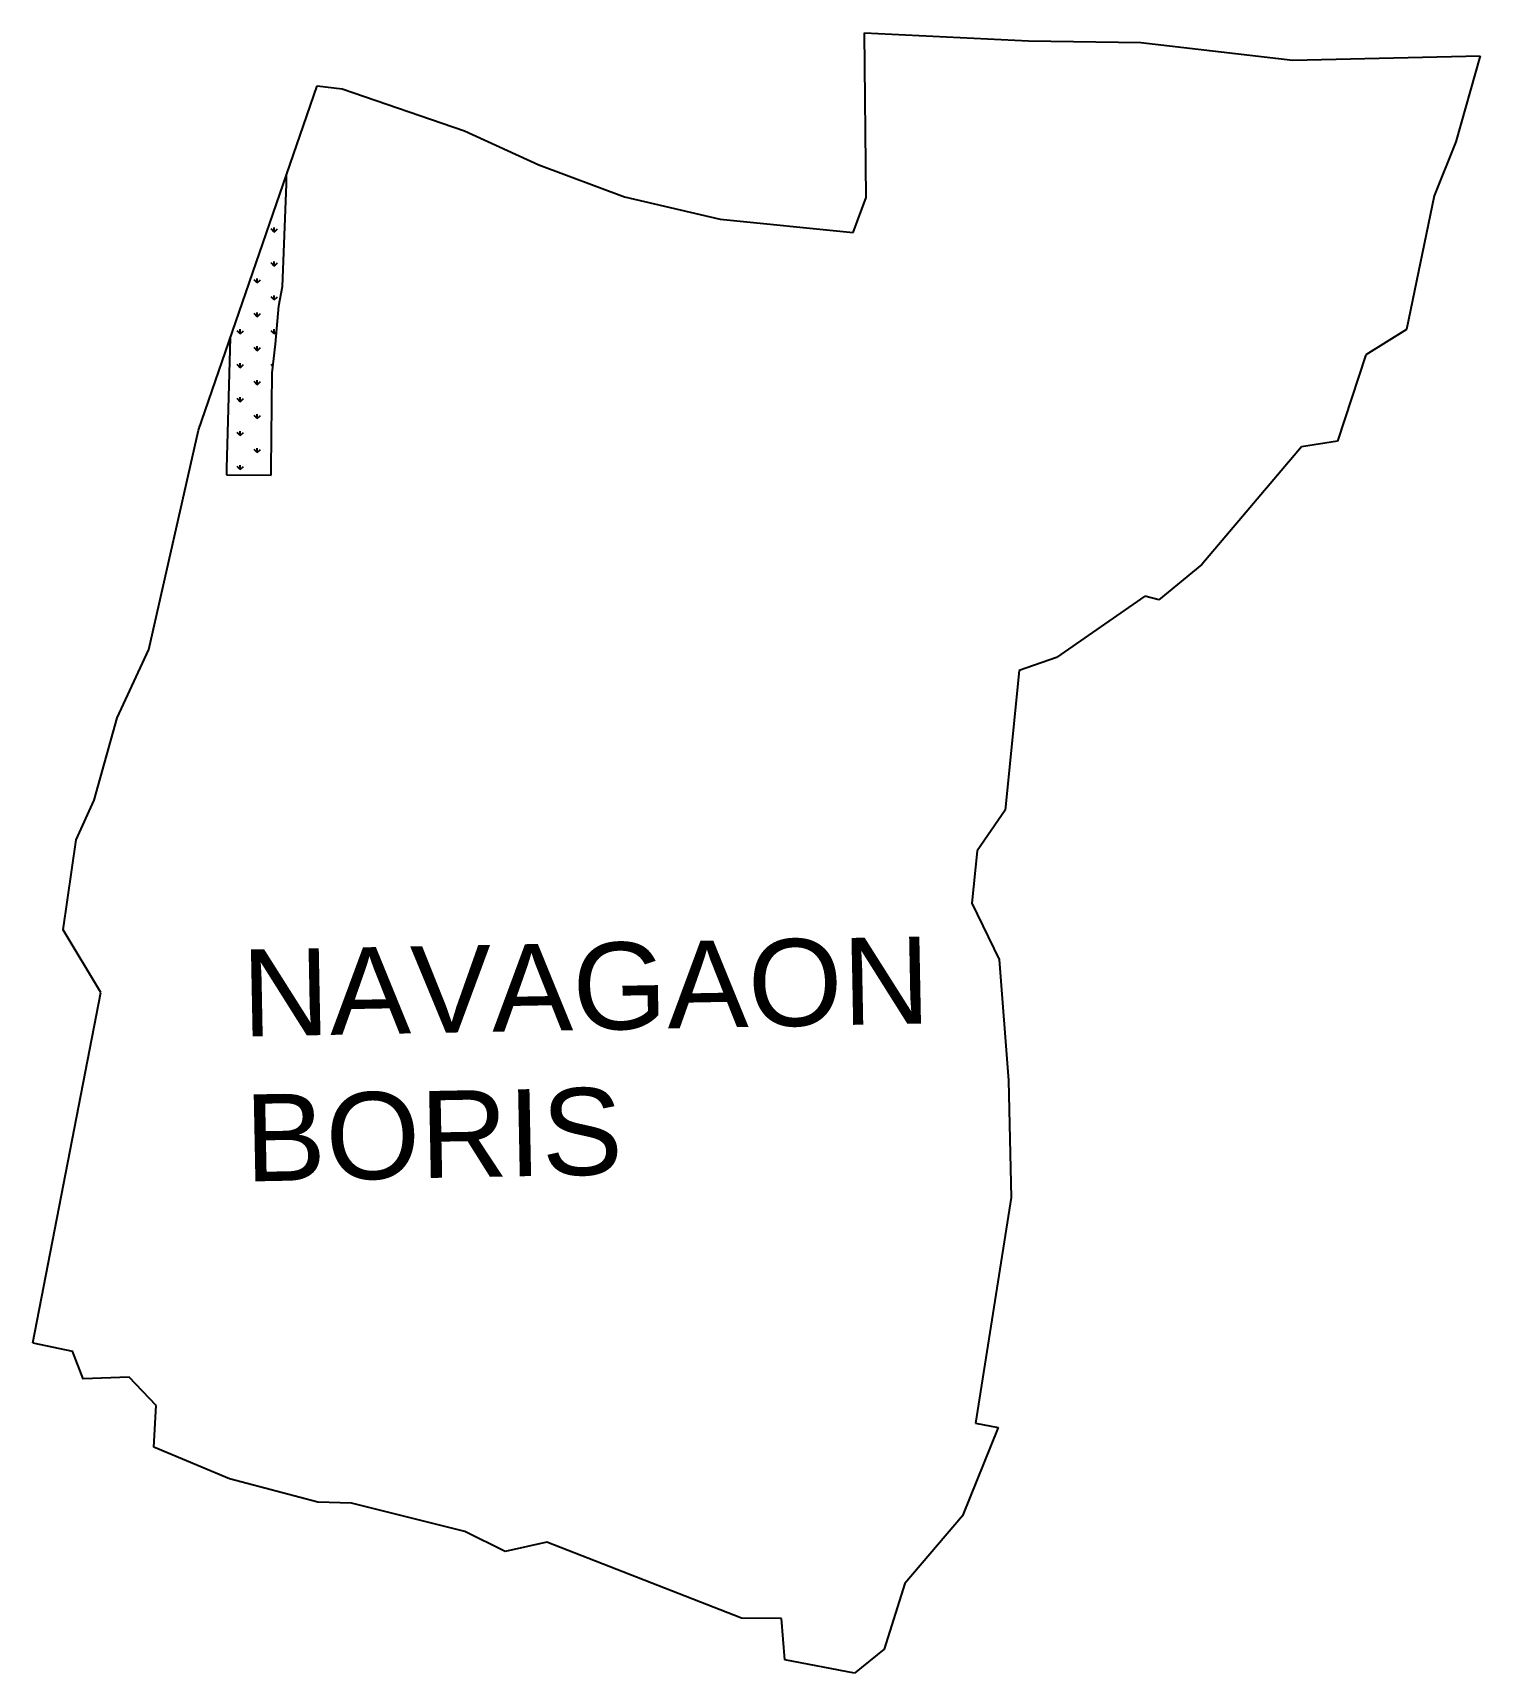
# Model space of a CAD drawing. Header units: metres. Extents: x 275003 to 276813, y 2069073 to 2071125.
import ezdxf

# ---------------------------------------------------------------- set-up
doc = ezdxf.new("R2010")
doc.units = ezdxf.units.M
doc.header["$MEASUREMENT"] = 0
for name, color, linetype in [('MANGROOVES', 112, 'Continuous'), ('village', 3, 'Continuous'), ('VILLAGE NAME', 250, 'Continuous')]:
    doc.layers.add(name, color=color, linetype=linetype)
doc.styles.get("Standard").update_dxf_attribs({"font": 'simplex.shx'})

msp = doc.modelspace()

# ---------------------------------------------------------------- linework, layer by layer
at = {"color": 3, "flags": 128}
msp.add_lwpolyline([(275003, 2069486.2), (275052.5, 2069475.6)], dxfattribs=at)
at = {"layer": 'MANGROOVES'}
for p, q in [((275315.2, 2070807.2), (275320.3, 2070935.1)), ((275320.3, 2070935.1), (275320.4, 2070947.1)), ((275310.9, 2070783.2), (275315.2, 2070807.2)), ((275306.5, 2070735.3), (275310.9, 2070783.2)), ((275249.9, 2070743), (275245.2, 2070579.9)), ((275302.2, 2070699.4), (275306.5, 2070735.3)), ((275301.2, 2070579.4), (275302.2, 2070699.4)), ((275245.2, 2070579.9), (275245.1, 2070571.9)), ((275301.1, 2070571.4), (275301.2, 2070579.4)), ((275245.1, 2070571.9), (275301.1, 2070571.4))]:
    msp.add_line(p, q, dxfattribs=at)
at = {"layer": 'MANGROOVES', "linetype": 'Continuous'}
for p, q in [((275305, 2070875.3), (275301, 2070879.3)), ((275305, 2070875.3), (275305, 2070881)), ((275305, 2070875.3), (275308.9, 2070879.3)), ((275305, 2070832.9), (275301, 2070836.9)), ((275305, 2070832.9), (275305, 2070838.5)), ((275305, 2070832.9), (275308.9, 2070836.9)), ((275283.7, 2070811.7), (275279.8, 2070815.7)), ((275283.7, 2070811.7), (275283.7, 2070817.3)), ((275283.7, 2070811.7), (275287.7, 2070815.7)), ((275305, 2070790.5), (275301, 2070794.5)), ((275305, 2070790.5), (275305, 2070796.1)), ((275305, 2070790.5), (275308.9, 2070794.5)), ((275283.7, 2070769.3), (275279.8, 2070773.3)), ((275283.7, 2070769.3), (275283.7, 2070774.9)), ((275283.7, 2070769.3), (275287.7, 2070773.3)), ((275262.5, 2070748.1), (275258.6, 2070752)), ((275262.5, 2070748.1), (275262.5, 2070753.7)), ((275262.5, 2070748.1), (275266.5, 2070752)), ((275305, 2070748.1), (275301, 2070752)), ((275305, 2070748.1), (275305, 2070753.7)), ((275305, 2070748.1), (275308, 2070751.1)), ((275283.7, 2070726.9), (275279.8, 2070730.8)), ((275283.7, 2070726.9), (275283.7, 2070732.5)), ((275283.7, 2070726.9), (275287.7, 2070730.8)), ((275262.5, 2070705.6), (275258.6, 2070709.6)), ((275262.5, 2070705.6), (275262.5, 2070711.3)), ((275262.5, 2070705.6), (275266.5, 2070709.6)), ((275303.2, 2070707.4), (275301, 2070709.6)), ((275283.7, 2070684.4), (275279.8, 2070688.4)), ((275283.7, 2070684.4), (275283.7, 2070690.1)), ((275283.7, 2070684.4), (275287.7, 2070688.4)), ((275262.5, 2070663.2), (275258.6, 2070667.2)), ((275262.5, 2070663.2), (275262.5, 2070668.8)), ((275262.5, 2070663.2), (275266.5, 2070667.2)), ((275301.9, 2070666.2), (275301, 2070667.2)), ((275283.7, 2070642), (275279.8, 2070646)), ((275283.7, 2070642), (275283.7, 2070647.6)), ((275283.7, 2070642), (275287.7, 2070646)), ((275262.5, 2070620.8), (275258.6, 2070624.8)), ((275262.5, 2070620.8), (275262.5, 2070626.4)), ((275262.5, 2070620.8), (275266.5, 2070624.8)), ((275301.6, 2070624.2), (275301, 2070624.8)), ((275283.7, 2070599.6), (275279.8, 2070603.6)), ((275283.7, 2070599.6), (275283.7, 2070605.2)), ((275283.7, 2070599.6), (275287.7, 2070603.6)), ((275262.5, 2070578.4), (275258.6, 2070582.3)), ((275262.5, 2070578.4), (275262.5, 2070584)), ((275262.5, 2070578.4), (275266.5, 2070582.3)), ((275301.2, 2070582.1), (275301, 2070582.3))]:
    msp.add_line(p, q, dxfattribs=at)
at = {"layer": 'village', "color": 3}
for p, q in [((276045.4, 2070918.6), (276043.3, 2071124.5)), ((276043.3, 2071124.5), (276248.4, 2071114.6)), ((276248.4, 2071114.6), (276388.8, 2071112.6)), ((276388.8, 2071112.6), (276578.8, 2071090.4)), ((276578.8, 2071090.4), (276813.3, 2071095.9)), ((276813.3, 2071095.9), (276783, 2070988.2)), ((275210.1, 2070627.5), (275358.5, 2071058.1)), ((275358.5, 2071058.1), (275389.9, 2071054.6)), ((275389.9, 2071054.6), (275543.1, 2071001.9)), ((275543.1, 2071001.9), (275636.1, 2070959.3)), ((276783, 2070988.2), (276755.9, 2070920.6)), ((275636.1, 2070959.3), (275743.2, 2070919.6)), ((275743.2, 2070919.6), (275862.6, 2070891.3)), ((276028.9, 2070875), (276045.4, 2070918.6)), ((276755.9, 2070920.6), (276721.2, 2070753.4)), ((275862.6, 2070891.3), (276028.9, 2070875)), ((276721.2, 2070753.4), (276670.2, 2070721.7)), ((276670.2, 2070721.7), (276635, 2070613.8)), ((275148.3, 2070353.1), (275210.1, 2070627.5)), ((276590, 2070606.8), (276465.1, 2070459.6)), ((276635, 2070613.8), (276590, 2070606.8)), ((276465.1, 2070459.6), (276411.2, 2070415.3)), ((276393.9, 2070420.2), (276283.5, 2070343.3)), ((276411.2, 2070415.3), (276393.9, 2070420.2)), ((275108.6, 2070267.8), (275148.3, 2070353.1)), ((276283.5, 2070343.3), (276236.8, 2070326.9)), ((276236.8, 2070326.9), (276219, 2070152.2)), ((275079.9, 2070164.8), (275108.6, 2070267.8)), ((275057.4, 2070115.1), (275079.9, 2070164.8)), ((276219, 2070152.2), (276184.3, 2070101.6)), ((275040.9, 2070002.7), (275057.4, 2070115.1)), ((276184.3, 2070101.6), (276177.3, 2070036.2)), ((276177.3, 2070036.2), (276211.8, 2069965.8)), ((275088.3, 2069924.2), (275040.9, 2070002.7)), ((276211.8, 2069965.8), (276223.3, 2069814.1)), ((275003, 2069486.2), (275088.3, 2069924.2)), ((276223.3, 2069814.1), (276226.9, 2069667.8)), ((276226.9, 2069667.8), (276182.2, 2069385.8)), ((275154.5, 2069355.9), (275157.2, 2069408)), ((276210.6, 2069380.5), (276165.8, 2069269.9)), ((276182.2, 2069385.8), (276210.6, 2069380.5)), ((275249.1, 2069316.2), (275154.5, 2069355.9)), ((275359.7, 2069287), (275249.1, 2069316.2)), ((275401.8, 2069285.9), (275359.7, 2069287)), ((275543.3, 2069250.2), (275401.8, 2069285.9)), ((276165.8, 2069269.9), (276093.6, 2069185.1)), ((275593.9, 2069225.4), (275543.3, 2069250.2)), ((275646, 2069236.9), (275593.9, 2069225.4)), ((275889.6, 2069142), (275646, 2069236.9)), ((276093.6, 2069185.1), (276068, 2069103.3)), ((275939.6, 2069141.4), (275889.6, 2069142)), ((275943.8, 2069089.6), (275939.6, 2069141.4)), ((276068, 2069103.3), (276030.7, 2069073.1)), ((276030.7, 2069073.1), (275943.8, 2069089.6))]:
    msp.add_line(p, q, dxfattribs=at)
msp.add_polyline3d([(275157.2, 2069408, 0), (275123.7, 2069443.1, 0), (275065.9, 2069441.2, 0), (275052.5, 2069475.6, 0)], dxfattribs=at)

# ---------------------------------------------------------------- texts
at = {"layer": 'VILLAGE NAME', "insert": (275263.4, 2069977.9), "char_height": 108.748, "attachment_point": 1, "rotation": 1.1028}
msp.add_mtext_dynamic_manual_height_columns('{\\fArial|b0|i0|c0|p34;NAVAGAON\\PBORIS}', width=726.929, gutter_width=543.7, heights=[0], dxfattribs=at)

doc.saveas('drawing.dxf')
